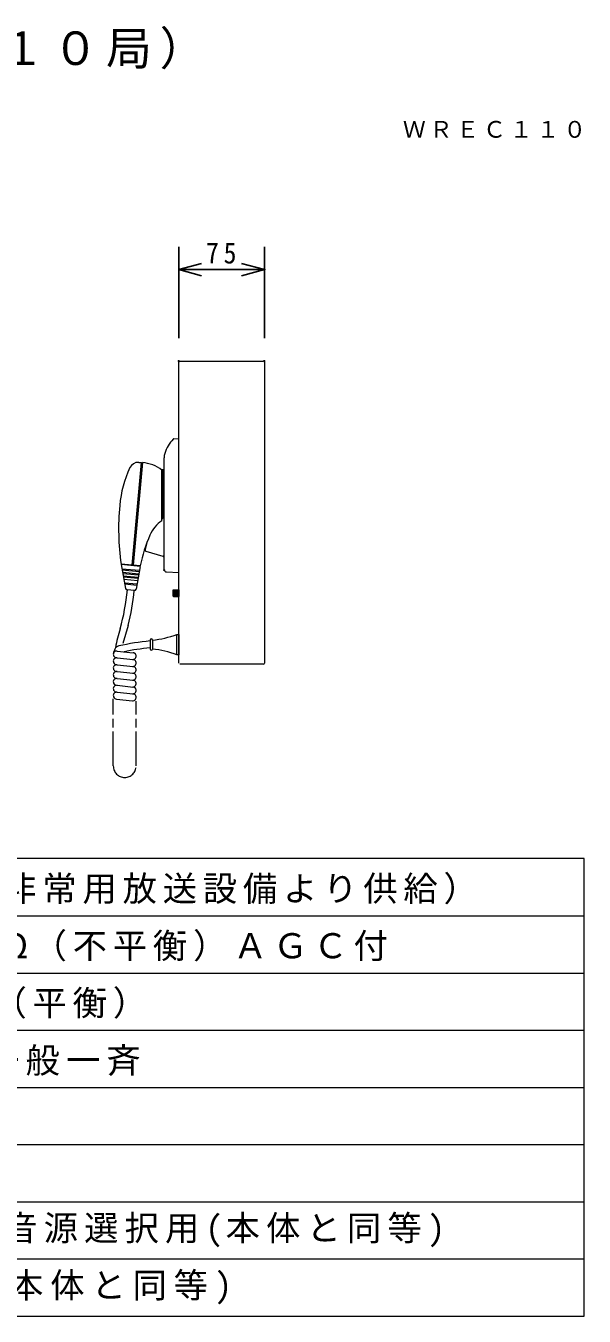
# Model space of a CAD drawing. Units: millimetres, scale not verified. Extents: x -63 to 62, y -56 to 56.
# Drawn here: x 13.6 to 62.5, y -56.5 to 56.3 of the extents above; entities that cross this region are included whole.
import ezdxf

# ---------------------------------------------------------------- set-up
doc = ezdxf.new("R2010")
doc.units = ezdxf.units.MM
doc.header["$LTSCALE"] = 0.125
doc.header["$PDMODE"] = 32
doc.header["$PDSIZE"] = 0.0625
doc.linetypes.add('USER1', pattern=[36, 24, -3, 6, -3])
for name, color, linetype in [('0-0_0', 7, 'Continuous'), ('0-1_DEFPOINTS', 7, 'Continuous'), ('0-3_MOJI1', 7, 'Continuous'), ('0-5_SUNPO', 7, 'Continuous'), ('0-6_TOUROKU', 7, 'Continuous')]:
    doc.layers.add(name, color=color, linetype=linetype)
for name, color, linetype, lineweight in [('0-2_WAKU', 1, 'Continuous', 18), ('0-4_GAIKEI', 1, 'Continuous', 18), ('0-7_S7', 1, 'Continuous', 18)]:
    doc.layers.add(name, color=color, linetype=linetype, lineweight=lineweight)
doc.styles.add('ＭＳ ゴシック', font='')
doc.styles.get('ＭＳ ゴシック').set_extended_font_data('MS Gothic')

# ---------------------------------------------------------------- blocks, each defined once
blk = doc.blocks.new('_OPEN30')
at = {"layer": '0-0_0'}
blk.add_line((0, 0), (-1, 0), dxfattribs=at)
blk.add_lwpolyline([(-1, 0.26795), (0, 0), (-1, -0.26795)], dxfattribs=at)
blk = doc.blocks.new('D4')
at = {"layer": '0-1_DEFPOINTS'}
for p in [(36.4299, 39.1778), (28.9299, 31.1778), (36.4299, 31.1778)]:
    blk.add_point(p, dxfattribs=at)
at = {"layer": '0-5_SUNPO'}
for p, q in [((28.9299, 33.1778), (28.9299, 41.1778)), ((36.4299, 33.1778), (36.4299, 41.1778)), ((30.9299, 39.1778), (34.4299, 39.1778))]:
    blk.add_line(p, q, dxfattribs=at)
at = {"layer": '0-5_SUNPO', "xscale": 2, "yscale": 2, "rotation": 180}
blk.add_blockref('_OPEN30', (28.9299, 39.1778), dxfattribs=at)
at = {"layer": '0-5_SUNPO', "xscale": 2, "yscale": 2}
blk.add_blockref('_OPEN30', (36.4299, 39.1778), dxfattribs=at)
at = {"layer": '0-5_SUNPO', "insert": (31.3236, 39.6778), "char_height": 1.833, "attachment_point": 7, "style": 'ＭＳ ゴシック'}
blk.add_mtext('\\T1.37;\\W0.9;75', dxfattribs=at)

msp = doc.modelspace()

# ---------------------------------------------------------------- linework, layer by layer
at = {"layer": '0-2_WAKU', "color": 4}
for p, q in [((62.4946, -16.4896), (-62.5054, -16.4896)), ((62.4946, -56.4896), (62.4946, -16.4896)), ((-62.5054, -56.4896), (62.4946, -56.4896))]:
    msp.add_line(p, q, dxfattribs=at)
at = {"layer": '0-2_WAKU'}
for p, q in [((-62.5054, -21.4896), (62.4946, -21.4896)), ((-62.5054, -26.4896), (62.4946, -26.4896)), ((-62.5054, -31.4896), (62.4946, -31.4896)), ((-62.5054, -36.4896), (62.4946, -36.4896)), ((-62.5054, -41.4896), (62.4946, -41.4896)), ((-62.5054, -46.4896), (62.4946, -46.4896)), ((-62.5054, -51.4896), (62.4946, -51.4896))]:
    msp.add_line(p, q, dxfattribs=at)
at = {"layer": '0-4_GAIKEI', "color": 7}
for p, q in [((27.0133, 0.6104), (27.0133, 26.9104)), ((27.1133, 27.0104), (34.4133, 27.0104)), ((34.5133, 26.9104), (34.5133, 0.6104)), ((34.4133, 0.5104), (27.1133, 0.5104))]:
    msp.add_line(p, q, dxfattribs=at)
at = {"layer": '0-4_GAIKEI'}
for p, q in [((22.9413, 9.1751), (23.7562, 18.1381)), ((23.8358, 18.1309), (23.021, 9.1679)), ((23.5117, 18.1518), (23.7562, 18.1381)), ((23.7516, 18.0884), (23.8313, 18.0811)), ((25.6433, 17.4946), (25.517, 17.4946)), ((25.5433, 13.0555), (25.5433, 17.4736)), ((25.6433, 17.3641), (25.5433, 17.3732)), ((25.6433, 13.3476), (25.6433, 17.4946)), ((25.7433, 8.7789), (25.7433, 13.5549)), ((25.5433, 13.1559), (25.6433, 13.3476)), ((24.0812, 10.4785), (24.2949, 11.2676)), ((24.1291, 10.3933), (24.1288, 10.3931)), ((24.1288, 10.3931), (25.6361, 9.9445)), ((22.9413, 9.1751), (21.9654, 9.2638)), ((23.6339, 9.0619), (21.9708, 9.2131)), ((21.9708, 9.2131), (22.3627, 7.1281)), ((22.0704, 9.2041), (22.0749, 9.2539)), ((22.9459, 9.2249), (23.0255, 9.2177)), ((23.6385, 9.1117), (23.021, 9.1679)), ((23.6339, 9.0619), (23.3028, 7.0726)), ((23.5344, 9.071), (23.5389, 9.1208)), ((22.038, 8.8556), (23.5763, 8.7157)), ((22.0572, 8.7534), (23.5598, 8.6168)), ((22.0956, 8.5491), (23.5269, 8.419)), ((22.1148, 8.4469), (23.5105, 8.3201)), ((22.1532, 8.2426), (23.4775, 8.1222)), ((22.1724, 8.1405), (23.4611, 8.0233)), ((22.2108, 7.9362), (23.4281, 7.8255)), ((25.9329, 8.5792), (27.0133, 8.5226)), ((22.2684, 7.6297), (23.3787, 7.5287)), ((22.2876, 7.5275), (23.3623, 7.4298)), ((23.1413, 6.9479), (22.4965, 7.0065)), ((26.5133, 6.9726), (26.5633, 7.0226)), ((26.5133, 6.9726), (26.5133, 6.4726)), ((26.5633, 7.0226), (26.5633, 6.4226)), ((26.5633, 7.0226), (27.0133, 7.0226)), ((26.5633, 6.9726), (27.0133, 6.9726)), ((26.5633, 6.9226), (27.0133, 6.9226)), ((26.5633, 6.8226), (27.0133, 6.8226)), ((27.0133, 7.0226), (27.0133, 6.4226)), ((26.5133, 6.4726), (26.5633, 6.4226)), ((26.5633, 6.7226), (27.0133, 6.7226)), ((26.5633, 6.6226), (27.0133, 6.6226)), ((26.5633, 6.5226), (27.0133, 6.5226)), ((26.5633, 6.4726), (27.0133, 6.4726)), ((26.5633, 6.4226), (27.0133, 6.4226)), ((22.5845, 3.8923), (22.1382, 2.3129)), ((24.5133, 2.6226), (24.5133, 2.2226)), ((24.7133, 2.6226), (24.7133, 2.2226)), ((26.8633, 1.3326), (26.8633, 3.1126)), ((26.8633, 3.1126), (27.0133, 3.1126)), ((27.0133, 3.1126), (27.0133, 1.3326)), ((21.6235, 1.6629), (23.0235, 1.5111)), ((24.5133, 2.2226), (24.5133, 1.8226)), ((24.7133, 2.2226), (24.7133, 1.8226)), ((27.0133, 1.3326), (26.8633, 1.3326)), ((21.6235, 1.0629), (23.0235, 0.9111)), ((21.6235, 0.4629), (23.0235, 0.3111)), ((21.6235, -0.1371), (23.0235, -0.2889)), ((21.6235, -0.7371), (23.0235, -0.8889)), ((21.6235, -1.3371), (23.0235, -1.4889)), ((21.6235, -1.9371), (23.0235, -2.0889)), ((21.5589, -2.5337), (22.9588, -2.6854))]:
    msp.add_line(p, q, dxfattribs=at)
at = {"layer": '0-4_GAIKEI', "linetype": 'USER1'}
for p, q in [((21.2912, -8.3876), (21.2912, -2.5047)), ((23.2912, -8.3876), (23.2912, -2.7214))]:
    msp.add_line(p, q, dxfattribs=at)
at = {"layer": '0-4_GAIKEI'}
msp.add_lwpolyline([(25.7433, 13.5549), (25.7433, 17.6464), (25.7433, 18.549)], dxfattribs=at)
at = {"layer": '0-4_GAIKEI', "color": 7}
for centre, start, end in [((27.1133, 26.9104), 90, 180), ((34.4133, 26.9104), 0, 90), ((34.4133, 0.6104), 270, 0)]:
    msp.add_arc(centre, 0.1, start, end, dxfattribs=at)
at = {"layer": '0-4_GAIKEI'}
for centre, radius, start, end in [((23.4671, 17.353), 0.8, 86.80487, 155.0184), ((23.6632, 15.1359), 3, 51.1916, 86.70081), ((31.8064, 13.4676), 10, 155.0184, 174.68466), ((44.4561, 12.3388), 22.7, 174.80557, 187.78536), ((27.2487, 10.5874), 3, 124.64328, 156.40217), ((37.3289, 6.1839), 14, 156.40218, 167.92854), ((24.1488, 10.4602), 0.07, 164.8461, 253.42599), ((26.6587, 8.3874), 3, 156.40217, 156.40218), ((25.5933, 9.8007), 0.15, 0, 73.42599), ((25.9433, 8.7789), 0.2, 180, 267), ((3.8621, 8.7957), 18.7538, 343.94472, 354.51602), ((22.5101, 7.1559), 0.15, 190.64532, 264.80557), ((3.8621, 8.7957), 19.3539, 345.32382, 354.51602), ((23.1548, 7.0972), 0.15, 264.80557, 350.54954), ((32.5778, 0.2005), 11.2234, 162.3203, 171.02892), ((26.798, -20.8267), 23.4767, 95.58469, 102.36105), ((24.6133, 2.6226), 0.1, 0, 180), ((24.0516, 10.488), 7.8933, 274.80924, 290.86839), ((21.5912, 1.3646), 0.3, 83.81307, 263.81478), ((22.809, 1.1643), 1.5341, 154.01691, 170.82184), ((21.8794, 1.6174), 0.5, 102.36105, 154.01691), ((26.7868, -20.8533), 22.9065, 95.72946, 101.46014), ((22.9912, 1.2129), 0.3, 263.81276, 83.81509), ((24.6133, 1.8226), 0.1, 180, 0), ((24.0516, -6.0429), 7.8933, 69.13161, 85.19076), ((21.5912, 0.7646), 0.3, 83.81307, 263.81478), ((21.5912, 0.1646), 0.3, 83.81307, 263.81478), ((22.9912, 0.6129), 0.3, 263.81276, 83.81509), ((22.9912, 0.0129), 0.3, 263.81276, 83.81509), ((21.5912, -0.4354), 0.3, 83.81307, 263.81478), ((21.5912, -1.0354), 0.3, 83.81307, 263.81478), ((22.9912, -0.5871), 0.3, 263.81276, 83.81509), ((22.9912, -1.1871), 0.3, 263.81276, 83.81509), ((21.5912, -1.6354), 0.3, 83.81307, 263.81478), ((21.5912, -2.2354), 0.3, 83.81307, 263.81478), ((22.9912, -1.7871), 0.3, 263.81276, 83.81509), ((22.9912, -2.3871), 0.3, 263.81276, 83.81509)]:
    msp.add_arc(centre, radius, start, end, dxfattribs=at)
at = {"layer": '0-4_GAIKEI', "linetype": 'USER1'}
msp.add_arc((22.2912, -8.3876), 1, 180, 0, dxfattribs=at)
at = {"layer": '0-4_GAIKEI'}
msp.add_point((25.7433, 8.7289), dxfattribs=at)
at = {"layer": '0-7_S7'}
msp.add_line((26.6004, 20.2104), (27.0133, 20.2408), dxfattribs=at)
for centre, radius, start, end in [((28.604, 18.0861), 2.9403, 134.5187, 163.29342), ((26.6059, 20.1247), 0.0859, 93.68363, 137.62036), ((27.4921, 18.5393), 1.7488, 167.04285, 179.68786)]:
    msp.add_arc(centre, radius, start, end, dxfattribs=at)

# ---------------------------------------------------------------- block references
at = {"layer": '0-5_SUNPO'}
msp.add_blockref('D4', (-1.9165, -4.1674), dxfattribs=at)

# ---------------------------------------------------------------- texts
at = {"layer": '0-3_MOJI1', "attachment_point": 7, "style": 'ＭＳ ゴシック'}
for s, insert, char_height in [('\\T1.17;壁掛形非常リモコン（１０局）', (-35.5054, 52.5104), 2.933), ('\\T1.17;ＤＣ２４Ｖ（壁掛形非常用放送設備より供給）', (-20.0054, -20.4896), 2.199), ('\\T1.17;－５８ｄＢ\u3000６００Ω（不平衡）ＡＧＣ付', (-20.0054, -25.4896), 2.199), ('\\T1.17;０ｄＢＶ\u3000６００Ω（平衡）', (-20.0054, -30.4896), 2.199), ('\\T1.18;１０局＋優先一斉+一般一斉', (-20.0054, -35.4896), 2.199), ('\\T1.18;５個：放送又は内蔵音源選択用(本体と同等)', (-20.1969, -50.4666), 2.199), ('\\T1.2;上り4音/下り４音\\~(本体と同等)', (-20.1969, -55.4666), 2.199)]:
    msp.add_mtext(s, dxfattribs=dict(at, insert=insert, char_height=char_height))
at = {"layer": '0-6_TOUROKU', "insert": (46.6279, 46.5104), "char_height": 1.466, "attachment_point": 7, "style": 'ＭＳ ゴシック'}
msp.add_mtext('\\T1.17;ＷＲＥＣ１１０', dxfattribs=at)

doc.saveas('drawing.dxf')
